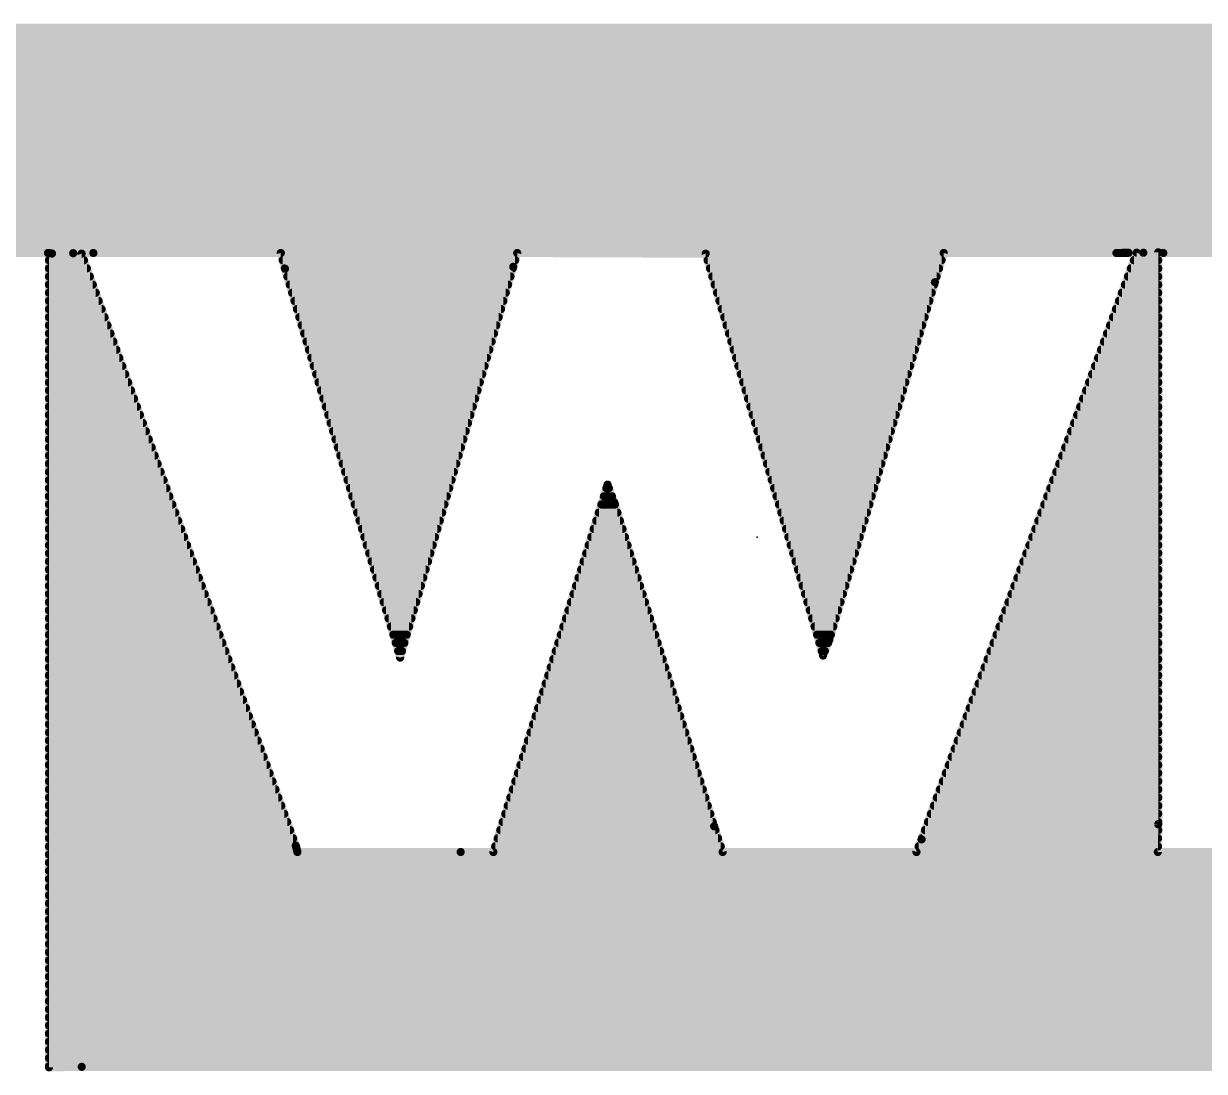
# Model space of a CAD drawing. Extents: x -37 to 70, y -13 to 33.
# Drawn here: x 21.08 to 22.923, y 16.565 to 18.2 of the extents above; entities that cross this region are included whole.
import ezdxf

# ---------------------------------------------------------------- set-up
doc = ezdxf.new("R2010")
doc.units = 0
doc.layers.add('21', color=41, linetype='CONTINUOUS')
doc.layers.add('23', color=53, linetype='CONTINUOUS')

msp = doc.modelspace()

# ---------------------------------------------------------------- linework, layer by layer
at = {"layer": '21', "const_width": 0.0127}
for points in [[(20.4913, 18.1864), (24.0116, 18.1864)], [(23.941, 18.1935), (20.6094, 18.1935)], [(20.3469, 18.161), (24.156, 18.161)], [(20.3879, 18.1737), (24.1095, 18.1737)], [(20.306, 18.1483), (24.1969, 18.1483)], [(20.234, 18.1229), (24.2679, 18.1229)], [(20.2651, 18.1356), (24.235, 18.1356)], [(20.2107, 18.1102), (24.2926, 18.1102)], [(20.1639, 18.0848), (24.3394, 18.0848)], [(20.1873, 18.0975), (24.316, 18.0975)], [(20.1406, 18.0721), (24.3628, 18.0721)], [(20.1172, 18.0594), (24.383, 18.0594)], [(20.0835, 18.034), (24.4197, 18.034)], [(20.0987, 18.0467), (24.4028, 18.0467)], [(20.0683, 18.0213), (24.4351, 18.0213)], [(20.0378, 17.9959), (24.4659, 17.9959)], [(20.053, 18.0086), (24.4505, 18.0086)], [(20.0226, 17.9832), (24.4813, 17.9832)], [(19.9921, 17.9578), (24.5088, 17.9578)], [(20.0073, 17.9705), (24.4958, 17.9705)], [(19.9799, 17.9451), (24.5218, 17.9451)], [(19.9593, 17.9197), (24.5441, 17.9197)], [(19.9696, 17.9324), (24.5336, 17.9324)], [(19.949, 17.907), (24.5546, 17.907)], [(19.9284, 17.8816), (24.5756, 17.8816)], [(19.9387, 17.8943), (24.5651, 17.8943)], [(19.9181, 17.8689), (24.586, 17.8689)], [(19.9078, 17.8562), (24.5964, 17.8562)], [(20.6092, 17.8435), (24.0122, 17.8435)], [(20.8135, 17.8421), (21.1186, 17.8421)], [(21.1186, 17.8421), (21.1248, 17.8412)], [(21.1709, 17.841), (21.12, 17.8416)], [(21.12, 17.8416), (21.12, 16.5718)], [(21.12, 17.8308), (21.1746, 17.8308)], [(21.1248, 17.8412), (21.1579, 17.8417)], [(21.1579, 17.8417), (21.1893, 17.8421)], [(21.505, 16.9177), (21.1709, 17.841)], [(21.1893, 17.8421), (21.4817, 17.8421)], [(21.4817, 17.8421), (21.4883, 17.8175)], [(21.4847, 17.8308), (21.8473, 17.8308)], [(21.8444, 17.8205), (21.8505, 17.8421)], [(21.8505, 17.8421), (22.1446, 17.841)], [(22.1446, 17.841), (22.3277, 17.2141)], [(22.1476, 17.8308), (22.5126, 17.8308)], [(22.817, 17.8425), (22.4814, 16.9274)], [(22.5022, 17.7965), (22.516, 17.8421)], [(22.516, 17.8421), (22.7855, 17.8421)], [(22.7855, 17.8421), (22.8044, 17.8423)], [(22.8044, 17.8423), (22.8275, 17.8425)], [(22.8127, 17.8308), (22.8507, 17.8308)], [(22.8507, 17.8431), (22.817, 17.8425)], [(22.8275, 17.8425), (22.8587, 17.8421)], [(22.8507, 16.951), (22.8507, 17.8431)], [(22.8587, 17.8421), (23.1535, 17.8421)], [(21.12, 17.8181), (21.1792, 17.8181)], [(21.4881, 17.8181), (21.8437, 17.8181)], [(21.4883, 17.8175), (21.6679, 17.2109)], [(21.6679, 17.2109), (21.8444, 17.8205)], [(22.1513, 17.8181), (22.5087, 17.8181)], [(22.808, 17.8181), (22.8507, 17.8181)], [(21.12, 17.8054), (21.1838, 17.8054)], [(21.12, 17.7927), (21.1884, 17.7927)], [(21.4919, 17.8054), (21.84, 17.8054)], [(21.4956, 17.7927), (21.8363, 17.7927)], [(22.155, 17.8054), (22.5049, 17.8054)], [(22.1587, 17.7927), (22.5011, 17.7927)], [(22.3376, 17.2386), (22.5022, 17.7965)], [(22.7987, 17.7927), (22.8507, 17.7927)], [(22.8034, 17.8054), (22.8507, 17.8054)], [(21.12, 17.78), (21.193, 17.78)], [(21.4994, 17.78), (21.8327, 17.78)], [(22.1624, 17.78), (22.4973, 17.78)], [(22.794, 17.78), (22.8507, 17.78)], [(21.12, 17.7673), (21.1975, 17.7673)], [(21.12, 17.7546), (21.2021, 17.7546)], [(21.5031, 17.7673), (21.829, 17.7673)], [(21.5069, 17.7546), (21.8253, 17.7546)], [(22.1661, 17.7673), (22.4936, 17.7673)], [(22.1698, 17.7546), (22.4898, 17.7546)], [(22.7847, 17.7546), (22.8507, 17.7546)], [(22.7894, 17.7673), (22.8507, 17.7673)], [(21.12, 17.7419), (21.2067, 17.7419)], [(21.5107, 17.7419), (21.8216, 17.7419)], [(22.1736, 17.7419), (22.4861, 17.7419)], [(22.7801, 17.7419), (22.8507, 17.7419)], [(21.12, 17.7292), (21.2113, 17.7292)], [(21.12, 17.7165), (21.2159, 17.7165)], [(21.5144, 17.7292), (21.818, 17.7292)], [(21.5182, 17.7165), (21.8143, 17.7165)], [(22.1773, 17.7292), (22.4823, 17.7292)], [(22.181, 17.7165), (22.4786, 17.7165)], [(22.7708, 17.7165), (22.8507, 17.7165)], [(22.7754, 17.7292), (22.8507, 17.7292)], [(21.12, 17.7038), (21.2205, 17.7038)], [(21.5219, 17.7038), (21.8106, 17.7038)], [(22.1847, 17.7038), (22.4748, 17.7038)], [(22.7661, 17.7038), (22.8507, 17.7038)], [(21.12, 17.6911), (21.2251, 17.6911)], [(21.5257, 17.6911), (21.8069, 17.6911)], [(22.1884, 17.6911), (22.4711, 17.6911)], [(22.7614, 17.6911), (22.8507, 17.6911)], [(21.12, 17.6784), (21.2297, 17.6784)], [(21.12, 17.6657), (21.2343, 17.6657)], [(21.5295, 17.6784), (21.8032, 17.6784)], [(21.5332, 17.6657), (21.7996, 17.6657)], [(22.1921, 17.6784), (22.4673, 17.6784)], [(22.1958, 17.6657), (22.4636, 17.6657)], [(22.7521, 17.6657), (22.8507, 17.6657)], [(22.7568, 17.6784), (22.8507, 17.6784)], [(21.12, 17.653), (21.2389, 17.653)], [(21.537, 17.653), (21.7959, 17.653)], [(22.1995, 17.653), (22.4599, 17.653)], [(22.7475, 17.653), (22.8507, 17.653)], [(21.12, 17.6403), (21.2435, 17.6403)], [(21.12, 17.6276), (21.2481, 17.6276)], [(21.5407, 17.6403), (21.7922, 17.6403)], [(21.5445, 17.6276), (21.7885, 17.6276)], [(22.2032, 17.6403), (22.4561, 17.6403)], [(22.2069, 17.6276), (22.4524, 17.6276)], [(22.7382, 17.6276), (22.8507, 17.6276)], [(22.7428, 17.6403), (22.8507, 17.6403)], [(21.12, 17.6149), (21.2527, 17.6149)], [(21.5482, 17.6149), (21.7849, 17.6149)], [(22.2107, 17.6149), (22.4486, 17.6149)], [(22.7335, 17.6149), (22.8507, 17.6149)], [(21.12, 17.6022), (21.2573, 17.6022)], [(21.12, 17.5895), (21.2619, 17.5895)], [(21.552, 17.6022), (21.7812, 17.6022)], [(21.5558, 17.5895), (21.7775, 17.5895)], [(22.2144, 17.6022), (22.4449, 17.6022)], [(22.2181, 17.5895), (22.4411, 17.5895)], [(22.7242, 17.5895), (22.8507, 17.5895)], [(22.7289, 17.6022), (22.8507, 17.6022)], [(21.12, 17.5768), (21.2665, 17.5768)], [(21.5595, 17.5768), (21.7738, 17.5768)], [(22.2218, 17.5768), (22.4374, 17.5768)], [(22.7195, 17.5768), (22.8507, 17.5768)], [(21.12, 17.5641), (21.2711, 17.5641)], [(21.12, 17.5514), (21.2757, 17.5514)], [(21.5633, 17.5641), (21.7701, 17.5641)], [(21.5671, 17.5514), (21.7665, 17.5514)], [(22.2255, 17.5641), (22.4336, 17.5641)], [(22.2292, 17.5514), (22.4299, 17.5514)], [(22.7102, 17.5514), (22.8507, 17.5514)], [(22.7149, 17.5641), (22.8507, 17.5641)], [(21.12, 17.5387), (21.2803, 17.5387)], [(21.5708, 17.5387), (21.7628, 17.5387)], [(22.2329, 17.5387), (22.4261, 17.5387)], [(22.7056, 17.5387), (22.8507, 17.5387)], [(21.12, 17.526), (21.2849, 17.526)], [(21.12, 17.5133), (21.2895, 17.5133)], [(21.5746, 17.526), (21.7591, 17.526)], [(21.5783, 17.5133), (21.7554, 17.5133)], [(22.2366, 17.526), (22.4224, 17.526)], [(22.2403, 17.5133), (22.4186, 17.5133)], [(22.6963, 17.5133), (22.8507, 17.5133)], [(22.7009, 17.526), (22.8507, 17.526)], [(21.12, 17.5006), (21.2941, 17.5006)], [(21.5821, 17.5006), (21.7517, 17.5006)], [(22.2441, 17.5006), (22.4149, 17.5006)], [(22.6916, 17.5006), (22.8507, 17.5006)], [(21.12, 17.4879), (21.2987, 17.4879)], [(21.5859, 17.4879), (21.7481, 17.4879)], [(21.9914, 17.4808), (21.8134, 16.9076)], [(22.002, 17.453), (21.9914, 17.4808)], [(22.2478, 17.4879), (22.4111, 17.4879)], [(22.6869, 17.4879), (22.8507, 17.4879)], [(21.12, 17.4752), (21.3033, 17.4752)], [(21.12, 17.4625), (21.3078, 17.4625)], [(21.5896, 17.4752), (21.7444, 17.4752)], [(21.5934, 17.4625), (21.7407, 17.4625)], [(21.9858, 17.4625), (21.9984, 17.4625)], [(21.9897, 17.4752), (21.9936, 17.4752)], [(22.2515, 17.4752), (22.4074, 17.4752)], [(22.2552, 17.4625), (22.4036, 17.4625)], [(22.6776, 17.4625), (22.8507, 17.4625)], [(22.6823, 17.4752), (22.8507, 17.4752)], [(21.12, 17.4498), (21.3124, 17.4498)], [(21.5971, 17.4498), (21.737, 17.4498)], [(21.9818, 17.4498), (22.003, 17.4498)], [(22.1578, 16.9477), (22.002, 17.453)], [(22.2589, 17.4498), (22.3999, 17.4498)], [(22.673, 17.4498), (22.8507, 17.4498)], [(21.12, 17.4371), (21.317, 17.4371)], [(21.12, 17.4244), (21.3216, 17.4244)], [(21.6009, 17.4371), (21.7334, 17.4371)], [(21.6046, 17.4244), (21.7297, 17.4244)], [(21.9739, 17.4244), (22.0108, 17.4244)], [(21.9779, 17.4371), (22.0069, 17.4371)], [(22.2626, 17.4371), (22.3961, 17.4371)], [(22.2663, 17.4244), (22.3924, 17.4244)], [(22.6637, 17.4244), (22.8507, 17.4244)], [(22.6683, 17.4371), (22.8507, 17.4371)], [(21.12, 17.4117), (21.3262, 17.4117)], [(21.6084, 17.4117), (21.726, 17.4117)], [(21.97, 17.4117), (22.0148, 17.4117)], [(22.27, 17.4117), (22.3886, 17.4117)], [(22.659, 17.4117), (22.8507, 17.4117)], [(21.12, 17.399), (21.3308, 17.399)], [(21.12, 17.3863), (21.3354, 17.3863)], [(21.6122, 17.399), (21.7223, 17.399)], [(21.6159, 17.3863), (21.7186, 17.3863)], [(21.9621, 17.3863), (22.0226, 17.3863)], [(21.9661, 17.399), (22.0187, 17.399)], [(22.2737, 17.399), (22.3849, 17.399)], [(22.2774, 17.3863), (22.3812, 17.3863)], [(22.6497, 17.3863), (22.8507, 17.3863)], [(22.6543, 17.399), (22.8507, 17.399)], [(21.12, 17.3736), (21.34, 17.3736)], [(21.6197, 17.3736), (21.715, 17.3736)], [(21.9582, 17.3736), (22.0265, 17.3736)], [(22.2812, 17.3736), (22.3774, 17.3736)], [(22.645, 17.3736), (22.8507, 17.3736)], [(21.12, 17.3609), (21.3446, 17.3609)], [(21.12, 17.3482), (21.3492, 17.3482)], [(21.6234, 17.3609), (21.7113, 17.3609)], [(21.6272, 17.3482), (21.7076, 17.3482)], [(21.9503, 17.3482), (22.0343, 17.3482)], [(21.9542, 17.3609), (22.0304, 17.3609)], [(22.2849, 17.3609), (22.3737, 17.3609)], [(22.2886, 17.3482), (22.3699, 17.3482)], [(22.6357, 17.3482), (22.8507, 17.3482)], [(22.6404, 17.3609), (22.8507, 17.3609)], [(21.12, 17.3355), (21.3538, 17.3355)], [(21.631, 17.3355), (21.7039, 17.3355)], [(21.9463, 17.3355), (22.0383, 17.3355)], [(22.2923, 17.3355), (22.3662, 17.3355)], [(22.6311, 17.3355), (22.8507, 17.3355)], [(21.12, 17.3228), (21.3584, 17.3228)], [(21.6347, 17.3228), (21.7003, 17.3228)], [(21.9424, 17.3228), (22.0422, 17.3228)], [(22.296, 17.3228), (22.3624, 17.3228)], [(22.6264, 17.3228), (22.8507, 17.3228)], [(21.12, 17.3101), (21.363, 17.3101)], [(21.12, 17.2974), (21.3676, 17.2974)], [(21.6385, 17.3101), (21.6966, 17.3101)], [(21.6422, 17.2974), (21.6929, 17.2974)], [(21.9345, 17.2974), (22.05, 17.2974)], [(21.9384, 17.3101), (22.0461, 17.3101)], [(22.2997, 17.3101), (22.3587, 17.3101)], [(22.3034, 17.2974), (22.3549, 17.2974)], [(22.6171, 17.2974), (22.8507, 17.2974)], [(22.6218, 17.3101), (22.8507, 17.3101)], [(21.12, 17.2847), (21.3722, 17.2847)], [(21.646, 17.2847), (21.6892, 17.2847)], [(21.9306, 17.2847), (22.0539, 17.2847)], [(22.3071, 17.2847), (22.3512, 17.2847)], [(22.6124, 17.2847), (22.8507, 17.2847)], [(21.12, 17.272), (21.3768, 17.272)], [(21.12, 17.2593), (21.3814, 17.2593)], [(21.6498, 17.272), (21.6855, 17.272)], [(21.6535, 17.2593), (21.6819, 17.2593)], [(21.9227, 17.2593), (22.0617, 17.2593)], [(21.9266, 17.272), (22.0578, 17.272)], [(22.3108, 17.272), (22.3474, 17.272)], [(22.3145, 17.2593), (22.3437, 17.2593)], [(22.6031, 17.2593), (22.8507, 17.2593)], [(22.6078, 17.272), (22.8507, 17.272)], [(21.12, 17.2466), (21.386, 17.2466)], [(21.6573, 17.2466), (21.6782, 17.2466)], [(21.9187, 17.2466), (22.0657, 17.2466)], [(22.3183, 17.2466), (22.3399, 17.2466)], [(22.3277, 17.2141), (22.3376, 17.2386)], [(22.5985, 17.2466), (22.8507, 17.2466)], [(21.12, 17.2339), (21.3906, 17.2339)], [(21.12, 17.2212), (21.3952, 17.2212)], [(21.661, 17.2339), (21.6745, 17.2339)], [(21.6648, 17.2212), (21.6708, 17.2212)], [(21.9108, 17.2212), (22.0735, 17.2212)], [(21.9148, 17.2339), (22.0696, 17.2339)], [(22.322, 17.2339), (22.3357, 17.2339)], [(22.3257, 17.2212), (22.3306, 17.2212)], [(22.5892, 17.2212), (22.8507, 17.2212)], [(22.5938, 17.2339), (22.8507, 17.2339)], [(21.12, 17.2085), (21.3998, 17.2085)], [(21.9069, 17.2085), (22.0774, 17.2085)], [(22.5845, 17.2085), (22.8507, 17.2085)], [(21.12, 17.1958), (21.4044, 17.1958)], [(21.12, 17.1831), (21.409, 17.1831)], [(21.899, 17.1831), (22.0853, 17.1831)], [(21.9029, 17.1958), (22.0813, 17.1958)], [(22.5752, 17.1831), (22.8507, 17.1831)], [(22.5798, 17.1958), (22.8507, 17.1958)], [(21.12, 17.1704), (21.4136, 17.1704)], [(21.8951, 17.1704), (22.0892, 17.1704)], [(22.5705, 17.1704), (22.8507, 17.1704)], [(21.12, 17.1577), (21.4181, 17.1577)], [(21.12, 17.145), (21.4227, 17.145)], [(21.8872, 17.145), (22.097, 17.145)], [(21.8911, 17.1577), (22.0931, 17.1577)], [(22.5612, 17.145), (22.8507, 17.145)], [(22.5659, 17.1577), (22.8507, 17.1577)], [(21.12, 17.1323), (21.4273, 17.1323)], [(21.8832, 17.1323), (22.1009, 17.1323)], [(22.5566, 17.1323), (22.8507, 17.1323)], [(21.12, 17.1196), (21.4319, 17.1196)], [(21.8793, 17.1196), (22.1048, 17.1196)], [(22.5519, 17.1196), (22.8507, 17.1196)], [(21.12, 17.1069), (21.4365, 17.1069)], [(21.12, 17.0942), (21.4411, 17.0942)], [(21.8714, 17.0942), (22.1127, 17.0942)], [(21.8753, 17.1069), (22.1087, 17.1069)], [(22.5426, 17.0942), (22.8507, 17.0942)], [(22.5473, 17.1069), (22.8507, 17.1069)], [(21.12, 17.0815), (21.4457, 17.0815)], [(21.8674, 17.0815), (22.1166, 17.0815)], [(22.5379, 17.0815), (22.8507, 17.0815)], [(21.12, 17.0688), (21.4503, 17.0688)], [(21.12, 17.0561), (21.4549, 17.0561)], [(21.8596, 17.0561), (22.1244, 17.0561)], [(21.8635, 17.0688), (22.1205, 17.0688)], [(22.5286, 17.0561), (22.8507, 17.0561)], [(22.5333, 17.0688), (22.8507, 17.0688)], [(21.12, 17.0434), (21.4595, 17.0434)], [(21.8556, 17.0434), (22.1283, 17.0434)], [(22.524, 17.0434), (22.8507, 17.0434)], [(21.12, 17.0307), (21.4641, 17.0307)], [(21.12, 17.018), (21.4687, 17.018)], [(21.8477, 17.018), (22.1362, 17.018)], [(21.8517, 17.0307), (22.1322, 17.0307)], [(22.5147, 17.018), (22.8507, 17.018)], [(22.5193, 17.0307), (22.8507, 17.0307)], [(21.12, 17.0053), (21.4733, 17.0053)], [(21.8438, 17.0053), (22.1401, 17.0053)], [(22.51, 17.0053), (22.8507, 17.0053)], [(21.12, 16.9926), (21.4779, 16.9926)], [(21.12, 16.9799), (21.4825, 16.9799)], [(21.8359, 16.9799), (22.1479, 16.9799)], [(21.8398, 16.9926), (22.144, 16.9926)], [(22.5007, 16.9799), (22.8507, 16.9799)], [(22.5053, 16.9926), (22.8507, 16.9926)], [(21.12, 16.9672), (21.4871, 16.9672)], [(21.8319, 16.9672), (22.1518, 16.9672)], [(22.496, 16.9672), (22.8507, 16.9672)], [(21.12, 16.9545), (21.4917, 16.9545)], [(21.828, 16.9545), (22.1557, 16.9545)], [(22.171, 16.9076), (22.1578, 16.9477)], [(22.4914, 16.9545), (22.8507, 16.9545)], [(22.85, 16.9076), (22.8507, 16.951)], [(21.12, 16.9418), (21.4963, 16.9418)], [(21.12, 16.9291), (21.5009, 16.9291)], [(21.8201, 16.9291), (22.1639, 16.9291)], [(21.8241, 16.9418), (22.1598, 16.9418)], [(22.4814, 16.9274), (22.4735, 16.9076)], [(22.4821, 16.9291), (22.8504, 16.9291)], [(22.4867, 16.9418), (22.8506, 16.9418)], [(21.12, 16.9164), (21.5053, 16.9164)], [(21.5077, 16.9076), (21.505, 16.9177)], [(21.7624, 16.9076), (21.5077, 16.9076)], [(21.8134, 16.9076), (21.7624, 16.9076)], [(21.8162, 16.9164), (22.1681, 16.9164)], [(22.4735, 16.9076), (22.171, 16.9076)], [(22.477, 16.9164), (22.8502, 16.9164)], [(23.1576, 16.9076), (22.85, 16.9076)], [(21.12, 16.9037), (24.022, 16.9037)], [(21.12, 16.891), (24.581, 16.891)], [(21.12, 16.8783), (24.5705, 16.8783)], [(21.12, 16.8656), (24.56, 16.8656)], [(21.12, 16.8529), (24.5495, 16.8529)], [(21.12, 16.8402), (24.539, 16.8402)], [(21.12, 16.8275), (24.5276, 16.8275)], [(21.12, 16.8148), (24.5154, 16.8148)], [(21.12, 16.8021), (24.5032, 16.8021)], [(21.12, 16.7894), (24.4892, 16.7894)], [(21.12, 16.7767), (24.4738, 16.7767)], [(21.12, 16.764), (24.4584, 16.764)], [(21.12, 16.7513), (24.443, 16.7513)], [(21.12, 16.7386), (24.4276, 16.7386)], [(21.12, 16.7259), (24.4114, 16.7259)], [(21.12, 16.7132), (24.3929, 16.7132)], [(21.12, 16.7005), (24.3744, 16.7005)], [(21.12, 16.6878), (24.3514, 16.6878)], [(21.12, 16.6751), (24.328, 16.6751)], [(21.12, 16.6624), (24.3046, 16.6624)], [(21.12, 16.6497), (24.2812, 16.6497)], [(21.12, 16.637), (24.2516, 16.637)], [(21.12, 16.6243), (24.218, 16.6243)], [(21.12, 16.6116), (24.1771, 16.6116)], [(21.12, 16.5989), (24.1362, 16.5989)], [(21.12, 16.5862), (24.0764, 16.5862)], [(21.12, 16.5735), (23.9362, 16.5735)], [(21.12, 16.5718), (21.1711, 16.5725)], [(21.1711, 16.5725), (23.9209, 16.5725)]]:
    msp.add_lwpolyline(points, dxfattribs=at)
at = {"layer": '21', "const_width": 0.0064}
for points in [[(21.119, 17.8452, 1), (21.1182, 17.8389)], [(21.12, 17.834, 1), (21.12, 17.8276)], [(21.1201, 17.8448, 1), (21.12, 17.8385)], [(21.1232, 17.8416, 1), (21.1169, 17.8416)], [(21.1186, 17.8389, 1), (21.1186, 17.8453)], [(21.1247, 17.8444, 1), (21.1248, 17.8381)], [(21.1243, 17.8381, 1), (21.1252, 17.8444)], [(21.1578, 17.8449, 1), (21.1579, 17.8385)], [(21.1579, 17.8385, 1), (21.1578, 17.8449)], [(21.1739, 17.8421, 1), (21.1679, 17.8399)], [(21.1708, 17.8378, 1), (21.1709, 17.8442)], [(21.1746, 17.8276, 1), (21.1746, 17.834)], [(21.1893, 17.8453, 1), (21.1893, 17.8389)], [(21.1894, 17.8389, 1), (21.1893, 17.8452)], [(21.4848, 17.8429, 1), (21.4786, 17.8413)], [(21.4847, 17.834, 1), (21.4847, 17.8276)], [(21.4817, 17.8389, 1), (21.4817, 17.8453)], [(21.8505, 17.8452, 1), (21.8505, 17.8389)], [(21.8473, 17.8276, 1), (21.8473, 17.834)], [(21.8536, 17.8412, 1), (21.8475, 17.8429)], [(22.1477, 17.8419, 1), (22.1416, 17.8401)], [(22.1476, 17.834, 1), (22.1476, 17.8276)], [(22.1446, 17.8378, 1), (22.1446, 17.8442)], [(22.5126, 17.8276, 1), (22.5126, 17.834)], [(22.516, 17.8453, 1), (22.516, 17.8389)], [(22.519, 17.8412, 1), (22.5129, 17.843)], [(22.7854, 17.8452, 1), (22.7855, 17.8389)], [(22.7855, 17.8389, 1), (22.7855, 17.8453)], [(22.8043, 17.8455, 1), (22.8044, 17.8392)], [(22.8044, 17.8392, 1), (22.8043, 17.8455)], [(22.8127, 17.834, 1), (22.8127, 17.8276)], [(22.8169, 17.8457, 1), (22.817, 17.8394)], [(22.82, 17.8415, 1), (22.814, 17.8436)], [(22.8275, 17.8456, 1), (22.8274, 17.8393)], [(22.8275, 17.8393, 1), (22.8275, 17.8456)], [(22.8539, 17.8431, 1), (22.8475, 17.8431)], [(22.8508, 17.8399, 1), (22.8507, 17.8462)], [(22.8507, 17.8276, 1), (22.8507, 17.834)], [(22.8587, 17.8453, 1), (22.8587, 17.8389)], [(22.8586, 17.8389, 1), (22.8587, 17.8452)], [(21.12, 17.8213, 1), (21.12, 17.8149)], [(21.1792, 17.8149, 1), (21.1792, 17.8213)], [(21.4881, 17.8213, 1), (21.4881, 17.8149)], [(21.4913, 17.8184, 1), (21.4852, 17.8166)], [(21.4852, 17.8167, 1), (21.4913, 17.8183)], [(21.8413, 17.8213, 1), (21.8474, 17.8196)], [(21.8474, 17.8196, 1), (21.8413, 17.8213)], [(21.8437, 17.8149, 1), (21.8437, 17.8213)], [(22.1513, 17.8213, 1), (22.1513, 17.8149)], [(22.5087, 17.8149, 1), (22.5087, 17.8213)], [(22.808, 17.8213, 1), (22.808, 17.8149)], [(22.8507, 17.8149, 1), (22.8507, 17.8213)], [(21.12, 17.8086, 1), (21.12, 17.8022)], [(21.12, 17.7959, 1), (21.12, 17.7895)], [(21.1838, 17.8022, 1), (21.1838, 17.8086)], [(21.1884, 17.7895, 1), (21.1884, 17.7959)], [(21.4919, 17.8086, 1), (21.4919, 17.8022)], [(21.4956, 17.7959, 1), (21.4956, 17.7895)], [(21.8363, 17.7895, 1), (21.8363, 17.7959)], [(21.84, 17.8022, 1), (21.84, 17.8086)], [(22.155, 17.8086, 1), (22.155, 17.8022)], [(22.1587, 17.7959, 1), (22.1587, 17.7895)], [(22.4992, 17.7975, 1), (22.5053, 17.7956)], [(22.5053, 17.7956, 1), (22.4992, 17.7974)], [(22.5011, 17.7895, 1), (22.5011, 17.7959)], [(22.5049, 17.8022, 1), (22.5049, 17.8086)], [(22.7987, 17.7959, 1), (22.7987, 17.7895)], [(22.8034, 17.8086, 1), (22.8034, 17.8022)], [(22.8507, 17.8022, 1), (22.8507, 17.8086)], [(22.8507, 17.7895, 1), (22.8507, 17.7959)], [(21.12, 17.7832, 1), (21.12, 17.7768)], [(21.193, 17.7768, 1), (21.193, 17.7832)], [(21.4994, 17.7832, 1), (21.4994, 17.7768)], [(21.8327, 17.7768, 1), (21.8327, 17.7832)], [(22.1624, 17.7832, 1), (22.1624, 17.7768)], [(22.4973, 17.7768, 1), (22.4973, 17.7832)], [(22.794, 17.7832, 1), (22.794, 17.7768)], [(22.8507, 17.7768, 1), (22.8507, 17.7832)], [(21.12, 17.7705, 1), (21.12, 17.7641)], [(21.12, 17.7578, 1), (21.12, 17.7514)], [(21.1975, 17.7641, 1), (21.1975, 17.7705)], [(21.2021, 17.7514, 1), (21.2021, 17.7578)], [(21.5031, 17.7705, 1), (21.5031, 17.7641)], [(21.5069, 17.7578, 1), (21.5069, 17.7514)], [(21.8253, 17.7514, 1), (21.8253, 17.7578)], [(21.829, 17.7641, 1), (21.829, 17.7705)], [(22.1661, 17.7705, 1), (22.1661, 17.7641)], [(22.1698, 17.7578, 1), (22.1698, 17.7514)], [(22.4898, 17.7514, 1), (22.4898, 17.7578)], [(22.4936, 17.7641, 1), (22.4936, 17.7705)], [(22.7847, 17.7578, 1), (22.7847, 17.7514)], [(22.7894, 17.7705, 1), (22.7894, 17.7641)], [(22.8507, 17.7641, 1), (22.8507, 17.7705)], [(22.8507, 17.7514, 1), (22.8507, 17.7578)], [(21.12, 17.7451, 1), (21.12, 17.7387)], [(21.2067, 17.7387, 1), (21.2067, 17.7451)], [(21.5107, 17.7451, 1), (21.5107, 17.7387)], [(21.8216, 17.7387, 1), (21.8216, 17.7451)], [(22.1736, 17.7451, 1), (22.1736, 17.7387)], [(22.4861, 17.7387, 1), (22.4861, 17.7451)], [(22.7801, 17.7451, 1), (22.7801, 17.7387)], [(22.8507, 17.7387, 1), (22.8507, 17.7451)], [(21.12, 17.7324, 1), (21.12, 17.726)], [(21.12, 17.7197, 1), (21.12, 17.7133)], [(21.2113, 17.726, 1), (21.2113, 17.7324)], [(21.2159, 17.7133, 1), (21.2159, 17.7197)], [(21.5144, 17.7324, 1), (21.5144, 17.726)], [(21.5182, 17.7197, 1), (21.5182, 17.7133)], [(21.8143, 17.7133, 1), (21.8143, 17.7197)], [(21.818, 17.726, 1), (21.818, 17.7324)], [(22.1773, 17.7324, 1), (22.1773, 17.726)], [(22.181, 17.7197, 1), (22.181, 17.7133)], [(22.4786, 17.7133, 1), (22.4786, 17.7197)], [(22.4823, 17.726, 1), (22.4823, 17.7324)], [(22.7708, 17.7197, 1), (22.7708, 17.7133)], [(22.7754, 17.7324, 1), (22.7754, 17.726)], [(22.8507, 17.726, 1), (22.8507, 17.7324)], [(22.8507, 17.7133, 1), (22.8507, 17.7197)], [(21.12, 17.707, 1), (21.12, 17.7006)], [(21.2205, 17.7006, 1), (21.2205, 17.707)], [(21.5219, 17.707, 1), (21.5219, 17.7006)], [(21.8106, 17.7006, 1), (21.8106, 17.707)], [(22.1847, 17.707, 1), (22.1847, 17.7006)], [(22.4748, 17.7006, 1), (22.4748, 17.707)], [(22.7661, 17.707, 1), (22.7661, 17.7006)], [(22.8507, 17.7006, 1), (22.8507, 17.707)], [(21.12, 17.6943, 1), (21.12, 17.6879)], [(21.2251, 17.6879, 1), (21.2251, 17.6943)], [(21.5257, 17.6943, 1), (21.5257, 17.6879)], [(21.8069, 17.6879, 1), (21.8069, 17.6943)], [(22.1884, 17.6943, 1), (22.1884, 17.6879)], [(22.4711, 17.6879, 1), (22.4711, 17.6943)], [(22.7614, 17.6943, 1), (22.7614, 17.6879)], [(22.8507, 17.6879, 1), (22.8507, 17.6943)], [(21.12, 17.6816, 1), (21.12, 17.6752)], [(21.12, 17.6689, 1), (21.12, 17.6625)], [(21.2297, 17.6752, 1), (21.2297, 17.6816)], [(21.2343, 17.6625, 1), (21.2343, 17.6689)], [(21.5295, 17.6816, 1), (21.5295, 17.6752)], [(21.5332, 17.6689, 1), (21.5332, 17.6625)], [(21.7996, 17.6625, 1), (21.7996, 17.6689)], [(21.8032, 17.6752, 1), (21.8032, 17.6816)], [(22.1921, 17.6816, 1), (22.1921, 17.6752)], [(22.1958, 17.6689, 1), (22.1958, 17.6625)], [(22.4636, 17.6625, 1), (22.4636, 17.6689)], [(22.4673, 17.6752, 1), (22.4673, 17.6816)], [(22.7521, 17.6689, 1), (22.7521, 17.6625)], [(22.7568, 17.6816, 1), (22.7568, 17.6752)], [(22.8507, 17.6752, 1), (22.8507, 17.6816)], [(22.8507, 17.6625, 1), (22.8507, 17.6689)], [(21.12, 17.6562, 1), (21.12, 17.6498)], [(21.2389, 17.6498, 1), (21.2389, 17.6562)], [(21.537, 17.6562, 1), (21.537, 17.6498)], [(21.7959, 17.6498, 1), (21.7959, 17.6562)], [(22.1995, 17.6562, 1), (22.1995, 17.6498)], [(22.4599, 17.6498, 1), (22.4599, 17.6562)], [(22.7475, 17.6562, 1), (22.7475, 17.6498)], [(22.8507, 17.6498, 1), (22.8507, 17.6562)], [(21.12, 17.6435, 1), (21.12, 17.6371)], [(21.12, 17.6308, 1), (21.12, 17.6244)], [(21.2435, 17.6371, 1), (21.2435, 17.6435)], [(21.2481, 17.6244, 1), (21.2481, 17.6308)], [(21.5407, 17.6435, 1), (21.5407, 17.6371)], [(21.5445, 17.6308, 1), (21.5445, 17.6244)], [(21.7885, 17.6244, 1), (21.7885, 17.6308)], [(21.7922, 17.6371, 1), (21.7922, 17.6435)], [(22.2032, 17.6435, 1), (22.2032, 17.6371)], [(22.2069, 17.6308, 1), (22.2069, 17.6244)], [(22.4524, 17.6244, 1), (22.4524, 17.6308)], [(22.4561, 17.6371, 1), (22.4561, 17.6435)], [(22.7382, 17.6308, 1), (22.7382, 17.6244)], [(22.7428, 17.6435, 1), (22.7428, 17.6371)], [(22.8507, 17.6371, 1), (22.8507, 17.6435)], [(22.8507, 17.6244, 1), (22.8507, 17.6308)], [(21.12, 17.6181, 1), (21.12, 17.6117)], [(21.2527, 17.6117, 1), (21.2527, 17.6181)], [(21.5482, 17.6181, 1), (21.5482, 17.6117)], [(21.7849, 17.6117, 1), (21.7849, 17.6181)], [(22.2107, 17.6181, 1), (22.2107, 17.6117)], [(22.4486, 17.6117, 1), (22.4486, 17.6181)], [(22.7335, 17.6181, 1), (22.7335, 17.6117)], [(22.8507, 17.6117, 1), (22.8507, 17.6181)], [(21.12, 17.6054, 1), (21.12, 17.599)], [(21.12, 17.5927, 1), (21.12, 17.5863)], [(21.2573, 17.599, 1), (21.2573, 17.6054)], [(21.2619, 17.5863, 1), (21.2619, 17.5927)], [(21.552, 17.6054, 1), (21.552, 17.599)], [(21.5558, 17.5927, 1), (21.5558, 17.5863)], [(21.7775, 17.5863, 1), (21.7775, 17.5927)], [(21.7812, 17.599, 1), (21.7812, 17.6054)], [(22.2144, 17.6054, 1), (22.2144, 17.599)], [(22.2181, 17.5927, 1), (22.2181, 17.5863)], [(22.4411, 17.5863, 1), (22.4411, 17.5927)], [(22.4449, 17.599, 1), (22.4449, 17.6054)], [(22.7242, 17.5927, 1), (22.7242, 17.5863)], [(22.7289, 17.6054, 1), (22.7289, 17.599)], [(22.8507, 17.599, 1), (22.8507, 17.6054)], [(22.8507, 17.5863, 1), (22.8507, 17.5927)], [(21.12, 17.58, 1), (21.12, 17.5736)], [(21.2665, 17.5736, 1), (21.2665, 17.58)], [(21.5595, 17.58, 1), (21.5595, 17.5736)], [(21.7738, 17.5736, 1), (21.7738, 17.58)], [(22.2218, 17.58, 1), (22.2218, 17.5736)], [(22.4374, 17.5736, 1), (22.4374, 17.58)], [(22.7195, 17.58, 1), (22.7195, 17.5736)], [(22.8507, 17.5736, 1), (22.8507, 17.58)], [(21.12, 17.5673, 1), (21.12, 17.5609)], [(21.12, 17.5546, 1), (21.12, 17.5482)], [(21.2711, 17.5609, 1), (21.2711, 17.5673)], [(21.2757, 17.5482, 1), (21.2757, 17.5546)], [(21.5633, 17.5673, 1), (21.5633, 17.5609)], [(21.5671, 17.5546, 1), (21.5671, 17.5482)], [(21.7665, 17.5482, 1), (21.7665, 17.5546)], [(21.7701, 17.5609, 1), (21.7701, 17.5673)], [(22.2255, 17.5673, 1), (22.2255, 17.5609)], [(22.2292, 17.5546, 1), (22.2292, 17.5482)], [(22.4299, 17.5482, 1), (22.4299, 17.5546)], [(22.4336, 17.5609, 1), (22.4336, 17.5673)], [(22.7102, 17.5546, 1), (22.7102, 17.5482)], [(22.7149, 17.5673, 1), (22.7149, 17.5609)], [(22.8507, 17.5609, 1), (22.8507, 17.5673)], [(22.8507, 17.5482, 1), (22.8507, 17.5546)], [(21.12, 17.5419, 1), (21.12, 17.5355)], [(21.2803, 17.5355, 1), (21.2803, 17.5419)], [(21.5708, 17.5419, 1), (21.5708, 17.5355)], [(21.7628, 17.5355, 1), (21.7628, 17.5419)], [(22.2329, 17.5419, 1), (22.2329, 17.5355)], [(22.4261, 17.5355, 1), (22.4261, 17.5419)], [(22.7056, 17.5419, 1), (22.7056, 17.5355)], [(22.8507, 17.5355, 1), (22.8507, 17.5419)], [(21.12, 17.5292, 1), (21.12, 17.5228)], [(21.12, 17.5165, 1), (21.12, 17.5101)], [(21.2849, 17.5228, 1), (21.2849, 17.5292)], [(21.2895, 17.5101, 1), (21.2895, 17.5165)], [(21.5746, 17.5292, 1), (21.5746, 17.5228)], [(21.5783, 17.5165, 1), (21.5783, 17.5101)], [(21.7554, 17.5101, 1), (21.7554, 17.5165)], [(21.7591, 17.5228, 1), (21.7591, 17.5292)], [(22.2366, 17.5292, 1), (22.2366, 17.5228)], [(22.2403, 17.5165, 1), (22.2403, 17.5101)], [(22.4186, 17.5101, 1), (22.4186, 17.5165)], [(22.4224, 17.5228, 1), (22.4224, 17.5292)], [(22.6963, 17.5165, 1), (22.6963, 17.5101)], [(22.7009, 17.5292, 1), (22.7009, 17.5228)], [(22.8507, 17.5228, 1), (22.8507, 17.5292)], [(22.8507, 17.5101, 1), (22.8507, 17.5165)], [(21.12, 17.5038, 1), (21.12, 17.4974)], [(21.2941, 17.4974, 1), (21.2941, 17.5038)], [(21.5821, 17.5038, 1), (21.5821, 17.4974)], [(21.7517, 17.4974, 1), (21.7517, 17.5038)], [(22.2441, 17.5038, 1), (22.2441, 17.4974)], [(22.4149, 17.4974, 1), (22.4149, 17.5038)], [(22.6916, 17.5038, 1), (22.6916, 17.4974)], [(22.8507, 17.4974, 1), (22.8507, 17.5038)], [(21.12, 17.4911, 1), (21.12, 17.4847)], [(21.2987, 17.4847, 1), (21.2987, 17.4911)], [(21.5859, 17.4911, 1), (21.5859, 17.4847)], [(21.7481, 17.4847, 1), (21.7481, 17.4911)], [(21.9944, 17.4819, 1), (21.9885, 17.4796)], [(21.9945, 17.4798, 1), (21.9884, 17.4817)], [(22.2478, 17.4911, 1), (22.2478, 17.4847)], [(22.4111, 17.4847, 1), (22.4111, 17.4911)], [(22.6869, 17.4911, 1), (22.6869, 17.4847)], [(22.8507, 17.4847, 1), (22.8507, 17.4911)], [(21.12, 17.4784, 1), (21.12, 17.472)], [(21.12, 17.4657, 1), (21.12, 17.4593)], [(21.3033, 17.472, 1), (21.3033, 17.4784)], [(21.3078, 17.4593, 1), (21.3078, 17.4657)], [(21.5896, 17.4784, 1), (21.5896, 17.472)], [(21.5934, 17.4657, 1), (21.5934, 17.4593)], [(21.7407, 17.4593, 1), (21.7407, 17.4657)], [(21.7444, 17.472, 1), (21.7444, 17.4784)], [(21.9858, 17.4657, 1), (21.9858, 17.4593)], [(21.9897, 17.4784, 1), (21.9897, 17.472)], [(21.9936, 17.472, 1), (21.9936, 17.4784)], [(21.9984, 17.4593, 1), (21.9984, 17.4657)], [(22.2515, 17.4784, 1), (22.2515, 17.472)], [(22.2552, 17.4657, 1), (22.2552, 17.4593)], [(22.4036, 17.4593, 1), (22.4036, 17.4657)], [(22.4074, 17.472, 1), (22.4074, 17.4784)], [(22.6776, 17.4657, 1), (22.6776, 17.4593)], [(22.6823, 17.4784, 1), (22.6823, 17.472)], [(22.8507, 17.472, 1), (22.8507, 17.4784)], [(22.8507, 17.4593, 1), (22.8507, 17.4657)], [(21.12, 17.453, 1), (21.12, 17.4466)], [(21.3124, 17.4466, 1), (21.3124, 17.453)], [(21.5971, 17.453, 1), (21.5971, 17.4466)], [(21.737, 17.4466, 1), (21.737, 17.453)], [(21.9818, 17.453, 1), (21.9818, 17.4466)], [(22.005, 17.454, 1), (21.999, 17.4521)], [(21.999, 17.4519, 1), (22.005, 17.4542)], [(22.003, 17.4466, 1), (22.003, 17.453)], [(22.2589, 17.453, 1), (22.2589, 17.4466)], [(22.3999, 17.4466, 1), (22.3999, 17.453)], [(22.673, 17.453, 1), (22.673, 17.4466)], [(22.8507, 17.4466, 1), (22.8507, 17.453)], [(21.12, 17.4403, 1), (21.12, 17.4339)], [(21.12, 17.4276, 1), (21.12, 17.4212)], [(21.317, 17.4339, 1), (21.317, 17.4403)], [(21.3216, 17.4212, 1), (21.3216, 17.4276)], [(21.6009, 17.4403, 1), (21.6009, 17.4339)], [(21.6046, 17.4276, 1), (21.6046, 17.4212)], [(21.7297, 17.4212, 1), (21.7297, 17.4276)], [(21.7334, 17.4339, 1), (21.7334, 17.4403)], [(21.9739, 17.4276, 1), (21.9739, 17.4212)], [(21.9779, 17.4403, 1), (21.9779, 17.4339)], [(22.0069, 17.4339, 1), (22.0069, 17.4403)], [(22.0108, 17.4212, 1), (22.0108, 17.4276)], [(22.2626, 17.4403, 1), (22.2626, 17.4339)], [(22.2663, 17.4276, 1), (22.2663, 17.4212)], [(22.3924, 17.4212, 1), (22.3924, 17.4276)], [(22.3961, 17.4339, 1), (22.3961, 17.4403)], [(22.6637, 17.4276, 1), (22.6637, 17.4212)], [(22.6683, 17.4403, 1), (22.6683, 17.4339)], [(22.8507, 17.4339, 1), (22.8507, 17.4403)], [(22.8507, 17.4212, 1), (22.8507, 17.4276)], [(21.12, 17.4149, 1), (21.12, 17.4085)], [(21.3262, 17.4085, 1), (21.3262, 17.4149)], [(21.6084, 17.4149, 1), (21.6084, 17.4085)], [(21.726, 17.4085, 1), (21.726, 17.4149)], [(21.97, 17.4149, 1), (21.97, 17.4085)], [(22.0148, 17.4085, 1), (22.0148, 17.4149)], [(22.27, 17.4149, 1), (22.27, 17.4085)], [(22.3886, 17.4085, 1), (22.3886, 17.4149)], [(22.659, 17.4149, 1), (22.659, 17.4085)], [(22.8507, 17.4085, 1), (22.8507, 17.4149)], [(21.12, 17.4022, 1), (21.12, 17.3958)], [(21.12, 17.3895, 1), (21.12, 17.3831)], [(21.3308, 17.3958, 1), (21.3308, 17.4022)], [(21.3354, 17.3831, 1), (21.3354, 17.3895)], [(21.6122, 17.4022, 1), (21.6122, 17.3958)], [(21.6159, 17.3895, 1), (21.6159, 17.3831)], [(21.7186, 17.3831, 1), (21.7186, 17.3895)], [(21.7223, 17.3958, 1), (21.7223, 17.4022)], [(21.9621, 17.3895, 1), (21.9621, 17.3831)], [(21.9661, 17.4022, 1), (21.9661, 17.3958)], [(22.0187, 17.3958, 1), (22.0187, 17.4022)], [(22.0226, 17.3831, 1), (22.0226, 17.3895)], [(22.2737, 17.4022, 1), (22.2737, 17.3958)], [(22.2774, 17.3895, 1), (22.2774, 17.3831)], [(22.3812, 17.3831, 1), (22.3812, 17.3895)], [(22.3849, 17.3958, 1), (22.3849, 17.4022)], [(22.6497, 17.3895, 1), (22.6497, 17.3831)], [(22.6543, 17.4022, 1), (22.6543, 17.3958)], [(22.8507, 17.3958, 1), (22.8507, 17.4022)], [(22.8507, 17.3831, 1), (22.8507, 17.3895)], [(21.12, 17.3768, 1), (21.12, 17.3704)], [(21.34, 17.3704, 1), (21.34, 17.3768)], [(21.6197, 17.3768, 1), (21.6197, 17.3704)], [(21.715, 17.3704, 1), (21.715, 17.3768)], [(21.9582, 17.3768, 1), (21.9582, 17.3704)], [(22.0265, 17.3704, 1), (22.0265, 17.3768)], [(22.2812, 17.3768, 1), (22.2812, 17.3704)], [(22.3774, 17.3704, 1), (22.3774, 17.3768)], [(22.645, 17.3768, 1), (22.645, 17.3704)], [(22.8507, 17.3704, 1), (22.8507, 17.3768)], [(21.12, 17.3641, 1), (21.12, 17.3577)], [(21.12, 17.3514, 1), (21.12, 17.345)], [(21.3446, 17.3577, 1), (21.3446, 17.3641)], [(21.3492, 17.345, 1), (21.3492, 17.3514)], [(21.6234, 17.3641, 1), (21.6234, 17.3577)], [(21.6272, 17.3514, 1), (21.6272, 17.345)], [(21.7076, 17.345, 1), (21.7076, 17.3514)], [(21.7113, 17.3577, 1), (21.7113, 17.3641)], [(21.9503, 17.3514, 1), (21.9503, 17.345)], [(21.9542, 17.3641, 1), (21.9542, 17.3577)], [(22.0304, 17.3577, 1), (22.0304, 17.3641)], [(22.0343, 17.345, 1), (22.0343, 17.3514)], [(22.2849, 17.3641, 1), (22.2849, 17.3577)], [(22.2886, 17.3514, 1), (22.2886, 17.345)], [(22.3699, 17.345, 1), (22.3699, 17.3514)], [(22.3737, 17.3577, 1), (22.3737, 17.3641)], [(22.6357, 17.3514, 1), (22.6357, 17.345)], [(22.6404, 17.3641, 1), (22.6404, 17.3577)], [(22.8507, 17.3577, 1), (22.8507, 17.3641)], [(22.8507, 17.345, 1), (22.8507, 17.3514)], [(21.12, 17.3387, 1), (21.12, 17.3323)], [(21.3538, 17.3323, 1), (21.3538, 17.3387)], [(21.631, 17.3387, 1), (21.631, 17.3323)], [(21.7039, 17.3323, 1), (21.7039, 17.3387)], [(21.9463, 17.3387, 1), (21.9463, 17.3323)], [(22.0383, 17.3323, 1), (22.0383, 17.3387)], [(22.2923, 17.3387, 1), (22.2923, 17.3323)], [(22.3662, 17.3323, 1), (22.3662, 17.3387)], [(22.6311, 17.3387, 1), (22.6311, 17.3323)], [(22.8507, 17.3323, 1), (22.8507, 17.3387)], [(21.12, 17.326, 1), (21.12, 17.3196)], [(21.3584, 17.3196, 1), (21.3584, 17.326)], [(21.6347, 17.326, 1), (21.6347, 17.3196)], [(21.7003, 17.3196, 1), (21.7003, 17.326)], [(21.9424, 17.326, 1), (21.9424, 17.3196)], [(22.0422, 17.3196, 1), (22.0422, 17.326)], [(22.296, 17.326, 1), (22.296, 17.3196)], [(22.3624, 17.3196, 1), (22.3624, 17.326)], [(22.6264, 17.326, 1), (22.6264, 17.3196)], [(22.8507, 17.3196, 1), (22.8507, 17.326)], [(21.12, 17.3133, 1), (21.12, 17.3069)], [(21.12, 17.3006, 1), (21.12, 17.2942)], [(21.363, 17.3069, 1), (21.363, 17.3133)], [(21.3676, 17.2942, 1), (21.3676, 17.3006)], [(21.6385, 17.3133, 1), (21.6385, 17.3069)], [(21.6422, 17.3006, 1), (21.6422, 17.2942)], [(21.6929, 17.2942, 1), (21.6929, 17.3006)], [(21.6966, 17.3069, 1), (21.6966, 17.3133)], [(21.9345, 17.3006, 1), (21.9345, 17.2942)], [(21.9384, 17.3133, 1), (21.9384, 17.3069)], [(22.0461, 17.3069, 1), (22.0461, 17.3133)], [(22.05, 17.2942, 1), (22.05, 17.3006)], [(22.2997, 17.3133, 1), (22.2997, 17.3069)], [(22.3034, 17.3006, 1), (22.3034, 17.2942)], [(22.3549, 17.2942, 1), (22.3549, 17.3006)], [(22.3587, 17.3069, 1), (22.3587, 17.3133)], [(22.6171, 17.3006, 1), (22.6171, 17.2942)], [(22.6218, 17.3133, 1), (22.6218, 17.3069)], [(22.8507, 17.3069, 1), (22.8507, 17.3133)], [(22.8507, 17.2942, 1), (22.8507, 17.3006)], [(21.12, 17.2879, 1), (21.12, 17.2815)], [(21.3722, 17.2815, 1), (21.3722, 17.2879)], [(21.646, 17.2879, 1), (21.646, 17.2815)], [(21.6892, 17.2815, 1), (21.6892, 17.2879)], [(21.9306, 17.2879, 1), (21.9306, 17.2815)], [(22.0539, 17.2815, 1), (22.0539, 17.2879)], [(22.3071, 17.2879, 1), (22.3071, 17.2815)], [(22.3512, 17.2815, 1), (22.3512, 17.2879)], [(22.6124, 17.2879, 1), (22.6124, 17.2815)], [(22.8507, 17.2815, 1), (22.8507, 17.2879)], [(21.12, 17.2752, 1), (21.12, 17.2688)], [(21.12, 17.2625, 1), (21.12, 17.2561)], [(21.3768, 17.2688, 1), (21.3768, 17.2752)], [(21.3814, 17.2561, 1), (21.3814, 17.2625)], [(21.6498, 17.2752, 1), (21.6498, 17.2688)], [(21.6535, 17.2625, 1), (21.6535, 17.2561)], [(21.6819, 17.2561, 1), (21.6819, 17.2625)], [(21.6855, 17.2688, 1), (21.6855, 17.2752)], [(21.9227, 17.2625, 1), (21.9227, 17.2561)], [(21.9266, 17.2752, 1), (21.9266, 17.2688)], [(22.0578, 17.2688, 1), (22.0578, 17.2752)], [(22.0617, 17.2561, 1), (22.0617, 17.2625)], [(22.3108, 17.2752, 1), (22.3108, 17.2688)], [(22.3145, 17.2625, 1), (22.3145, 17.2561)], [(22.3437, 17.2561, 1), (22.3437, 17.2625)], [(22.3474, 17.2688, 1), (22.3474, 17.2752)], [(22.6031, 17.2625, 1), (22.6031, 17.2561)], [(22.6078, 17.2752, 1), (22.6078, 17.2688)], [(22.8507, 17.2688, 1), (22.8507, 17.2752)], [(22.8507, 17.2561, 1), (22.8507, 17.2625)], [(21.12, 17.2498, 1), (21.12, 17.2434)], [(21.386, 17.2434, 1), (21.386, 17.2498)], [(21.6573, 17.2498, 1), (21.6573, 17.2434)], [(21.6782, 17.2434, 1), (21.6782, 17.2498)], [(21.9187, 17.2498, 1), (21.9187, 17.2434)], [(22.0657, 17.2434, 1), (22.0657, 17.2498)], [(22.3183, 17.2498, 1), (22.3183, 17.2434)], [(22.3405, 17.2375, 1), (22.3346, 17.2398)], [(22.3399, 17.2434, 1), (22.3399, 17.2498)], [(22.5985, 17.2498, 1), (22.5985, 17.2434)], [(22.8507, 17.2434, 1), (22.8507, 17.2498)], [(21.12, 17.2371, 1), (21.12, 17.2307)], [(21.12, 17.2244, 1), (21.12, 17.218)], [(21.3906, 17.2307, 1), (21.3906, 17.2371)], [(21.3952, 17.218, 1), (21.3952, 17.2244)], [(21.661, 17.2371, 1), (21.661, 17.2307)], [(21.6648, 17.2244, 1), (21.6648, 17.218)], [(21.6708, 17.218, 1), (21.6708, 17.2244)], [(21.6745, 17.2307, 1), (21.6745, 17.2371)], [(21.9108, 17.2244, 1), (21.9108, 17.218)], [(21.9148, 17.2371, 1), (21.9148, 17.2307)], [(22.0696, 17.2307, 1), (22.0696, 17.2371)], [(22.0735, 17.218, 1), (22.0735, 17.2244)], [(22.322, 17.2371, 1), (22.322, 17.2307)], [(22.3257, 17.2244, 1), (22.3257, 17.218)], [(22.3306, 17.218, 1), (22.3306, 17.2244)], [(22.3345, 17.2395, 1), (22.3406, 17.2377)], [(22.3357, 17.2307, 1), (22.3357, 17.2371)], [(22.5892, 17.2244, 1), (22.5892, 17.218)], [(22.5938, 17.2371, 1), (22.5938, 17.2307)], [(22.8507, 17.2307, 1), (22.8507, 17.2371)], [(22.8507, 17.218, 1), (22.8507, 17.2244)], [(21.12, 17.2117, 1), (21.12, 17.2053)], [(21.3998, 17.2053, 1), (21.3998, 17.2117)], [(21.6648, 17.2118, 1), (21.6709, 17.21)], [(21.6648, 17.21, 1), (21.6709, 17.2118)], [(21.9069, 17.2117, 1), (21.9069, 17.2053)], [(22.0774, 17.2053, 1), (22.0774, 17.2117)], [(22.3248, 17.2153, 1), (22.3307, 17.2129)], [(22.3247, 17.2132, 1), (22.3308, 17.215)], [(22.5845, 17.2117, 1), (22.5845, 17.2053)], [(22.8507, 17.2053, 1), (22.8507, 17.2117)], [(21.12, 17.199, 1), (21.12, 17.1926)], [(21.12, 17.1863, 1), (21.12, 17.1799)], [(21.4044, 17.1926, 1), (21.4044, 17.199)], [(21.409, 17.1799, 1), (21.409, 17.1863)], [(21.899, 17.1863, 1), (21.899, 17.1799)], [(21.9029, 17.199, 1), (21.9029, 17.1926)], [(22.0813, 17.1926, 1), (22.0813, 17.199)], [(22.0853, 17.1799, 1), (22.0853, 17.1863)], [(22.5752, 17.1863, 1), (22.5752, 17.1799)], [(22.5798, 17.199, 1), (22.5798, 17.1926)], [(22.8507, 17.1926, 1), (22.8507, 17.199)], [(22.8507, 17.1799, 1), (22.8507, 17.1863)], [(21.12, 17.1736, 1), (21.12, 17.1672)], [(21.4136, 17.1672, 1), (21.4136, 17.1736)], [(21.8951, 17.1736, 1), (21.8951, 17.1672)], [(22.0892, 17.1672, 1), (22.0892, 17.1736)], [(22.5705, 17.1736, 1), (22.5705, 17.1672)], [(22.8507, 17.1672, 1), (22.8507, 17.1736)], [(21.12, 17.1609, 1), (21.12, 17.1545)], [(21.12, 17.1482, 1), (21.12, 17.1418)], [(21.4181, 17.1545, 1), (21.4181, 17.1609)], [(21.4227, 17.1418, 1), (21.4227, 17.1482)], [(21.8872, 17.1482, 1), (21.8872, 17.1418)], [(21.8911, 17.1609, 1), (21.8911, 17.1545)], [(22.0931, 17.1545, 1), (22.0931, 17.1609)], [(22.097, 17.1418, 1), (22.097, 17.1482)], [(22.5612, 17.1482, 1), (22.5612, 17.1418)], [(22.5659, 17.1609, 1), (22.5659, 17.1545)], [(22.8507, 17.1545, 1), (22.8507, 17.1609)], [(22.8507, 17.1418, 1), (22.8507, 17.1482)], [(21.12, 17.1355, 1), (21.12, 17.1291)], [(21.4273, 17.1291, 1), (21.4273, 17.1355)], [(21.8832, 17.1355, 1), (21.8832, 17.1291)], [(22.1009, 17.1291, 1), (22.1009, 17.1355)], [(22.5566, 17.1355, 1), (22.5566, 17.1291)], [(22.8507, 17.1291, 1), (22.8507, 17.1355)], [(21.12, 17.1228, 1), (21.12, 17.1164)], [(21.4319, 17.1164, 1), (21.4319, 17.1228)], [(21.8793, 17.1228, 1), (21.8793, 17.1164)], [(22.1048, 17.1164, 1), (22.1048, 17.1228)], [(22.5519, 17.1228, 1), (22.5519, 17.1164)], [(22.8507, 17.1164, 1), (22.8507, 17.1228)], [(21.12, 17.1101, 1), (21.12, 17.1037)], [(21.12, 17.0974, 1), (21.12, 17.091)], [(21.4365, 17.1037, 1), (21.4365, 17.1101)], [(21.4411, 17.091, 1), (21.4411, 17.0974)], [(21.8714, 17.0974, 1), (21.8714, 17.091)], [(21.8753, 17.1101, 1), (21.8753, 17.1037)], [(22.1087, 17.1037, 1), (22.1087, 17.1101)], [(22.1127, 17.091, 1), (22.1127, 17.0974)], [(22.5426, 17.0974, 1), (22.5426, 17.091)], [(22.5473, 17.1101, 1), (22.5473, 17.1037)], [(22.8507, 17.1037, 1), (22.8507, 17.1101)], [(22.8507, 17.091, 1), (22.8507, 17.0974)], [(21.12, 17.0847, 1), (21.12, 17.0783)], [(21.4457, 17.0783, 1), (21.4457, 17.0847)], [(21.8674, 17.0847, 1), (21.8674, 17.0783)], [(22.1166, 17.0783, 1), (22.1166, 17.0847)], [(22.5379, 17.0847, 1), (22.5379, 17.0783)], [(22.8507, 17.0783, 1), (22.8507, 17.0847)], [(21.12, 17.072, 1), (21.12, 17.0656)], [(21.12, 17.0593, 1), (21.12, 17.0529)], [(21.4503, 17.0656, 1), (21.4503, 17.072)], [(21.4549, 17.0529, 1), (21.4549, 17.0593)], [(21.8596, 17.0593, 1), (21.8596, 17.0529)], [(21.8635, 17.072, 1), (21.8635, 17.0656)], [(22.1205, 17.0656, 1), (22.1205, 17.072)], [(22.1244, 17.0529, 1), (22.1244, 17.0593)], [(22.5286, 17.0593, 1), (22.5286, 17.0529)], [(22.5333, 17.072, 1), (22.5333, 17.0656)], [(22.8507, 17.0656, 1), (22.8507, 17.072)], [(22.8507, 17.0529, 1), (22.8507, 17.0593)], [(21.12, 17.0466, 1), (21.12, 17.0402)], [(21.4595, 17.0402, 1), (21.4595, 17.0466)], [(21.8556, 17.0466, 1), (21.8556, 17.0402)], [(22.1283, 17.0402, 1), (22.1283, 17.0466)], [(22.524, 17.0466, 1), (22.524, 17.0402)], [(22.8507, 17.0402, 1), (22.8507, 17.0466)], [(21.12, 17.0339, 1), (21.12, 17.0275)], [(21.12, 17.0212, 1), (21.12, 17.0148)], [(21.4641, 17.0275, 1), (21.4641, 17.0339)], [(21.4687, 17.0148, 1), (21.4687, 17.0212)], [(21.8477, 17.0212, 1), (21.8477, 17.0148)], [(21.8517, 17.0339, 1), (21.8517, 17.0275)], [(22.1322, 17.0275, 1), (22.1322, 17.0339)], [(22.1362, 17.0148, 1), (22.1362, 17.0212)], [(22.5147, 17.0212, 1), (22.5147, 17.0148)], [(22.5193, 17.0339, 1), (22.5193, 17.0275)], [(22.8507, 17.0275, 1), (22.8507, 17.0339)], [(22.8507, 17.0148, 1), (22.8507, 17.0212)], [(21.12, 17.0085, 1), (21.12, 17.0021)], [(21.4733, 17.0021, 1), (21.4733, 17.0085)], [(21.8438, 17.0085, 1), (21.8438, 17.0021)], [(22.1401, 17.0021, 1), (22.1401, 17.0085)], [(22.51, 17.0085, 1), (22.51, 17.0021)], [(22.8507, 17.0021, 1), (22.8507, 17.0085)], [(21.12, 16.9958, 1), (21.12, 16.9894)], [(21.12, 16.9831, 1), (21.12, 16.9767)], [(21.4779, 16.9894, 1), (21.4779, 16.9958)], [(21.4825, 16.9767, 1), (21.4825, 16.9831)], [(21.8359, 16.9831, 1), (21.8359, 16.9767)], [(21.8398, 16.9958, 1), (21.8398, 16.9894)], [(22.144, 16.9894, 1), (22.144, 16.9958)], [(22.1479, 16.9767, 1), (22.1479, 16.9831)], [(22.5007, 16.9831, 1), (22.5007, 16.9767)], [(22.5053, 16.9958, 1), (22.5053, 16.9894)], [(22.8507, 16.9894, 1), (22.8507, 16.9958)], [(22.8507, 16.9767, 1), (22.8507, 16.9831)], [(21.12, 16.9704, 1), (21.12, 16.964)], [(21.4871, 16.964, 1), (21.4871, 16.9704)], [(21.8319, 16.9704, 1), (21.8319, 16.964)], [(22.1518, 16.964, 1), (22.1518, 16.9704)], [(22.496, 16.9704, 1), (22.496, 16.964)], [(22.8507, 16.964, 1), (22.8507, 16.9704)], [(21.12, 16.9577, 1), (21.12, 16.9513)], [(21.4917, 16.9513, 1), (21.4917, 16.9577)], [(21.828, 16.9577, 1), (21.828, 16.9513)], [(22.1609, 16.9487, 1), (22.1548, 16.9467)], [(22.1548, 16.9468, 1), (22.1609, 16.9486)], [(22.1557, 16.9513, 1), (22.1557, 16.9577)], [(22.4914, 16.9577, 1), (22.4914, 16.9513)], [(22.8539, 16.951, 1), (22.8475, 16.9511)], [(22.8475, 16.951, 1), (22.8539, 16.951)], [(22.8507, 16.9513, 1), (22.8507, 16.9577)], [(21.12, 16.945, 1), (21.12, 16.9386)], [(21.12, 16.9323, 1), (21.12, 16.9259)], [(21.4963, 16.9386, 1), (21.4963, 16.945)], [(21.5009, 16.9259, 1), (21.5009, 16.9323)], [(21.8201, 16.9323, 1), (21.8201, 16.9259)], [(21.8241, 16.945, 1), (21.8241, 16.9386)], [(22.1598, 16.9386, 1), (22.1598, 16.945)], [(22.1639, 16.9259, 1), (22.1639, 16.9323)], [(22.4784, 16.9285, 1), (22.4844, 16.9263)], [(22.4844, 16.9262, 1), (22.4785, 16.9286)], [(22.4821, 16.9323, 1), (22.4821, 16.9259)], [(22.4867, 16.945, 1), (22.4867, 16.9386)], [(22.8504, 16.9259, 1), (22.8504, 16.9323)], [(22.8506, 16.9386, 1), (22.8506, 16.945)], [(21.12, 16.9196, 1), (21.12, 16.9132)], [(21.5081, 16.9185, 1), (21.5019, 16.9169)], [(21.502, 16.9166, 1), (21.508, 16.9188)], [(21.5077, 16.9108, 1), (21.5077, 16.9045)], [(21.5046, 16.9068, 1), (21.5107, 16.9084)], [(21.5053, 16.9132, 1), (21.5053, 16.9196)], [(21.7624, 16.9108, 1), (21.7624, 16.9045)], [(21.7624, 16.9045, 1), (21.7624, 16.9108)], [(21.8104, 16.9085, 1), (21.8165, 16.9066)], [(21.8162, 16.9196, 1), (21.8162, 16.9132)], [(21.8134, 16.9044, 1), (21.8134, 16.9108)], [(22.171, 16.9108, 1), (22.171, 16.9045)], [(22.168, 16.9066, 1), (22.174, 16.9086)], [(22.1681, 16.9132, 1), (22.1681, 16.9196)], [(22.4705, 16.9088, 1), (22.4764, 16.9064)], [(22.4735, 16.9045, 1), (22.4735, 16.9108)], [(22.477, 16.9196, 1), (22.477, 16.9132)], [(22.85, 16.9108, 1), (22.85, 16.9045)], [(22.8502, 16.9132, 1), (22.8502, 16.9196)], [(21.12, 16.9069, 1), (21.12, 16.9005)], [(21.12, 16.8942, 1), (21.12, 16.8878)], [(22.8468, 16.9077, 1), (22.8532, 16.9076)], [(21.12, 16.8815, 1), (21.12, 16.8751)], [(21.12, 16.8688, 1), (21.12, 16.8624)], [(21.12, 16.8561, 1), (21.12, 16.8497)], [(21.12, 16.8434, 1), (21.12, 16.837)], [(21.12, 16.8307, 1), (21.12, 16.8243)], [(21.12, 16.818, 1), (21.12, 16.8116)], [(21.12, 16.8053, 1), (21.12, 16.7989)], [(21.12, 16.7926, 1), (21.12, 16.7862)], [(21.12, 16.7799, 1), (21.12, 16.7735)], [(21.12, 16.7672, 1), (21.12, 16.7608)], [(21.12, 16.7545, 1), (21.12, 16.7481)], [(21.12, 16.7418, 1), (21.12, 16.7354)], [(21.12, 16.7291, 1), (21.12, 16.7227)], [(21.12, 16.7164, 1), (21.12, 16.71)], [(21.12, 16.7037, 1), (21.12, 16.6973)], [(21.12, 16.691, 1), (21.12, 16.6846)], [(21.12, 16.6783, 1), (21.12, 16.6719)], [(21.12, 16.6656, 1), (21.12, 16.6592)], [(21.12, 16.6529, 1), (21.12, 16.6465)], [(21.12, 16.6402, 1), (21.12, 16.6338)], [(21.12, 16.6275, 1), (21.12, 16.6211)], [(21.12, 16.6148, 1), (21.12, 16.6084)], [(21.12, 16.6021, 1), (21.12, 16.5957)], [(21.12, 16.5894, 1), (21.12, 16.583)], [(21.12, 16.5767, 1), (21.12, 16.5703)], [(21.12, 16.575, 1), (21.1201, 16.5687)], [(21.1169, 16.5718, 1), (21.1232, 16.5718)], [(21.1711, 16.5757, 1), (21.1711, 16.5694)], [(21.1711, 16.5694, 1), (21.171, 16.5757)]]:
    msp.add_lwpolyline(points, format="xyb", dxfattribs=at)
at = {"layer": '23'}
msp.add_point((22.225, 17.399), dxfattribs=at)

doc.saveas('drawing.dxf')
